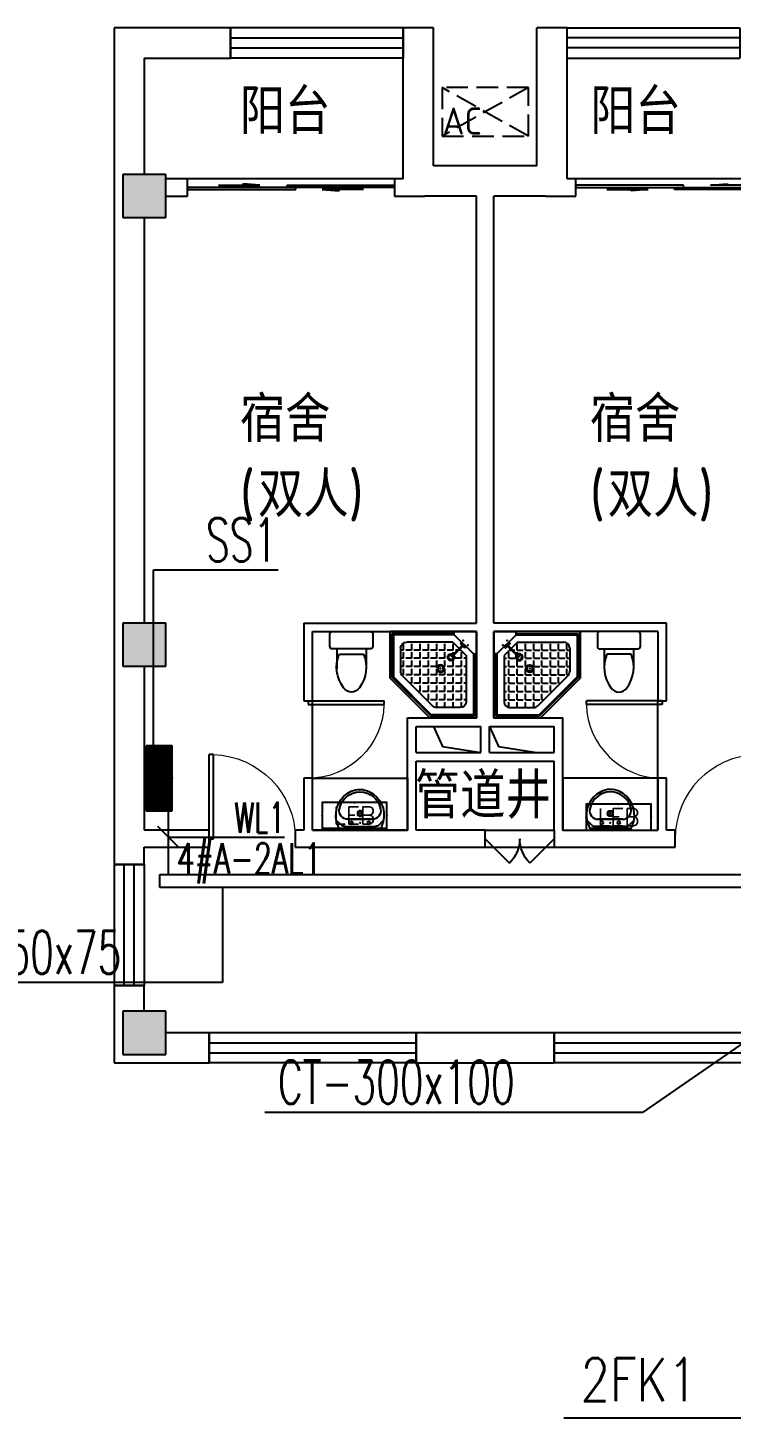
# Model space of a CAD drawing. Extents: x 1725663 to 4653551, y -550461 to 248782.
# Drawn here: x 2059250 to 2067400, y -183989 to -167871 of the extents above; entities that cross this region are included whole.
import ezdxf
from ezdxf.enums import TextEntityAlignment as Align

# ---------------------------------------------------------------- set-up
doc = ezdxf.new("R2010")
doc.units = 0
doc.header["$LTSCALE"] = 1000
doc.linetypes.add('DASH', pattern=[0.35, 0.25, -0.1])
for name, color, linetype in [('0-底图', 7, 'Continuous'), ('CABLETRAY', 4, 'Continuous'), ('CABLETRAY_DIM', 3, 'Continuous'), ('CLAYER', 7, 'Continuous'), ('COLUMN', 255, 'Continuous'), ('DBZ', 7, 'Continuous'), ('DIM-照明', 3, 'Continuous'), ('DIM-箱柜', 7, 'Continuous'), ('DOOR_FIRE', 4, 'Continuous'), ('EQUIP-箱柜', 3, 'Continuous'), ('PUB_HATCH', 8, 'Continuous'), ('PUB_TEXT', 7, 'Continuous'), ('TEL_TEXT', 7, 'Continuous'), ('WALL', 2, 'Continuous'), ('WINDOW', 4, 'Continuous'), ('WIRE-照明', 6, 'Continuous'), ('洁具', 213, 'Continuous'), ('空调外机', 211, 'Continuous')]:
    doc.layers.add(name, color=color, linetype=linetype)
doc.styles.add('_TEL_DIM', font='SIMPLEX', dxfattribs={"width": 0.8, "height": 3.5, "bigfont": 'HZTXT'})
doc.styles.get("Standard").update_dxf_attribs({"font": 'geniso.shx', "bigfont": 'hztxt.shx'})

# ---------------------------------------------------------------- blocks, each defined once
blk = doc.blocks.new('*X490')
at = {"color": 0}
for p, q in [((-250, 33), (-83, 200)), ((-250, 68), (-118, 200)), ((-250, 104), (-154, 200)), ((-250, 139), (-189, 200)), ((-250, 174), (-224, 200)), ((-247, 0), (-47, 200)), ((-212, 0), (-12, 200)), ((-177, 0), (23, 200)), ((-141, 0), (59, 200)), ((-106, 0), (94, 200)), ((-71, 0), (129, 200)), ((-35, 0), (165, 200)), ((0, 0), (200, 200)), ((35, 0), (235, 200)), ((71, 0), (250, 179)), ((106, 0), (250, 144)), ((141, 0), (250, 109)), ((177, 0), (250, 73)), ((212, 0), (250, 38)), ((247, 0), (250, 3))]:
    blk.add_line(p, q, dxfattribs=at)
blk = doc.blocks.new('$equip$00002943')
for p, q in [((-0.75, 0.6), (-0.75, 0)), ((0.75, 0.6), (-0.75, 0.6)), ((0.75, 0), (0.75, 0.6)), ((-0.75, 0), (0.75, 0))]:
    blk.add_line(p, q)
for points, const_width in [([(-0.75, 0.3), (0.75, 0.3)], 0.6), ([(-0.75, 0.6), (-0.75, 0), (0.75, 0), (0.75, 0.6), (-0.75, 0.6), (-0.75, 0)], 0.02)]:
    blk.add_lwpolyline(points, dxfattribs=dict(const_width=const_width))
for p in [(0, 0.6), (-0.75, 0.3), (0, 0), (0.75, 0.3)]:
    blk.add_point(p)
at = {"xscale": 0.00300000000061118, "yscale": 0.00300000000061118, "zscale": 0.00300000000061118}
blk.add_blockref('*X490', (0, 0), dxfattribs=at)
at = {"color": 7, "style": '_TEL_DIM', "flags": 1}
for tag in ['A', 'REMARK']:
    blk.add_attdef(tag, text='', height=0.00002, dxfattribs=at).set_placement((0, 0), align=Align.MIDDLE_CENTER)
blk = doc.blocks.new('$equip$00002908')
for p, q in [((0.75, 0.6), (-0.75, 0.6)), ((-0.75, 0.6), (-0.75, 0)), ((0.75, 0), (0.75, 0.6)), ((-0.75, 0), (0.75, 0))]:
    blk.add_line(p, q)
at = {"const_width": 0.04}
blk.add_lwpolyline([(-0.75, 0.6), (-0.75, 0), (0.75, 0), (0.75, 0.6), (-0.75, 0.6), (-0.75, 0)], dxfattribs=at)
for p in [(0, 0.6), (-0.75, 0.3), (0, 0), (0.75, 0.3)]:
    blk.add_point(p)
at = {"color": 7, "style": '_TEL_DIM'}
blk.add_attdef('$TEXT$', text='', height=0.4, dxfattribs=at).set_placement((0, 0.3), align=Align.MIDDLE_CENTER)
at = {"color": 7, "style": '_TEL_DIM', "flags": 1}
for tag in ['A', 'REMARK']:
    blk.add_attdef(tag, text='', height=0.00002, dxfattribs=at).set_placement((0, 0), align=Align.MIDDLE_CENTER)
blk = doc.blocks.new('1F平面-CAD导入_dwg_Drawing4_t3_dwg_$plan$00001613-474159-1F-927810-1F')
at = {"layer": '洁具'}
for p, q in [((-200, 170), (-430, 170)), ((-30, 250), (-170, 250)), ((-260, -140), (-260, 140)), ((-200, -170), (-200, -220)), ((-170, -250), (-30, -250))]:
    blk.add_line(p, q, dxfattribs=at)
for points in [[(-200, 220), (-200, 170), (-200, -170), (-430, -170)], [(0, -220), (0, 220)]]:
    blk.add_lwpolyline(points, dxfattribs=at)
for centre, radius, start, end in [((-413, -227), 398, 67.4505, 126.6381), ((-170, 220), 30, 90, 180), ((-30, 220), 30, 0, 90), ((-590, 0), 110, 123.4509, 236.5491), ((-413, 227), 398, 233.3619, 292.5495), ((-170, -220), 30, 180, 270), ((-30, -220), 30, 270, 0)]:
    blk.add_arc(centre, radius, start, end, dxfattribs=at)
blk = doc.blocks.new('$lvtry$00000169')
at = {"color": 0}
for p, q in [((259, -36), (259, 0)), ((259, -36), (36, -259)), ((276, -120), (120, -276)), ((144, -151), (291, -298)), ((151, -144), (298, -291)), ((259, -24), (976, -24)), ((259, -36), (964, -36)), ((270, -213), (270, -143)), ((276, -120), (808, -120)), ((366, -213), (366, -143)), ((462, -213), (462, -143)), ((558, -213), (558, -143)), ((655, -213), (655, -143)), ((751, -213), (751, -143)), ((847, -213), (847, -143)), ((964, -36), (976, -24)), ((964, -36), (964, -525)), ((976, -24), (976, -530)), ((36, -259), (0, -259)), ((24, -259), (24, -976)), ((36, -259), (36, -964)), ((120, -276), (120, -808)), ((120, -309), (147, -309)), ((173, -309), (173, -239)), ((173, -309), (243, -309)), ((183, -213), (205, -213)), ((220, -213), (243, -213)), ((270, -213), (340, -213)), ((270, -263), (270, -239)), ((334, -309), (340, -309)), ((366, -213), (436, -213)), ((366, -309), (366, -239)), ((366, -309), (436, -309)), ((462, -213), (532, -213)), ((462, -309), (462, -239)), ((462, -309), (532, -309)), ((558, -213), (628, -213)), ((558, -309), (558, -239)), ((558, -309), (628, -309)), ((655, -213), (725, -213)), ((655, -309), (655, -239)), ((655, -309), (725, -309)), ((751, -213), (821, -213)), ((751, -309), (751, -239)), ((751, -309), (821, -309)), ((847, -213), (880, -213)), ((847, -309), (847, -239)), ((847, -309), (880, -309)), ((880, -192), (880, -460)), ((120, -405), (147, -405)), ((173, -405), (173, -335)), ((173, -405), (243, -405)), ((173, -501), (173, -431)), ((270, -405), (270, -335)), ((270, -405), (340, -405)), ((270, -501), (270, -431)), ((366, -405), (366, -335)), ((366, -405), (379, -405)), ((366, -501), (366, -431)), ((462, -405), (462, -335)), ((462, -405), (532, -405)), ((462, -501), (462, -431)), ((558, -405), (558, -335)), ((558, -405), (628, -405)), ((558, -501), (558, -431)), ((655, -405), (655, -335)), ((655, -405), (725, -405)), ((655, -501), (655, -431)), ((751, -405), (751, -335)), ((751, -405), (821, -405)), ((751, -501), (751, -431)), ((847, -405), (847, -335)), ((847, -405), (880, -405)), ((847, -501), (847, -431)), ((120, -501), (147, -501)), ((120, -598), (147, -598)), ((173, -501), (243, -501)), ((173, -598), (173, -528)), ((173, -598), (243, -598)), ((173, -694), (173, -624)), ((270, -501), (340, -501)), ((270, -598), (270, -528)), ((270, -598), (340, -598)), ((270, -694), (270, -624)), ((366, -501), (436, -501)), ((366, -598), (366, -528)), ((366, -598), (436, -598)), ((366, -694), (366, -624)), ((462, -501), (532, -501)), ((462, -598), (462, -528)), ((462, -598), (532, -598)), ((462, -694), (462, -624)), ((859, -511), (511, -859)), ((964, -525), (525, -964)), ((976, -530), (530, -976)), ((558, -501), (628, -501)), ((558, -598), (558, -528)), ((558, -598), (628, -598)), ((558, -694), (558, -624)), ((655, -501), (725, -501)), ((655, -598), (655, -528)), ((655, -598), (725, -598)), ((655, -694), (655, -624)), ((751, -501), (821, -501)), ((751, -598), (751, -528)), ((751, -598), (773, -598)), ((847, -501), (867, -501)), ((964, -525), (976, -530)), ((120, -694), (147, -694)), ((120, -790), (147, -790)), ((173, -694), (243, -694)), ((173, -790), (173, -720)), ((173, -790), (243, -790)), ((270, -694), (340, -694)), ((270, -790), (270, -720)), ((270, -790), (340, -790)), ((366, -694), (436, -694)), ((366, -790), (366, -720)), ((366, -790), (436, -790)), ((462, -694), (532, -694)), ((462, -790), (462, -720)), ((462, -790), (532, -790)), ((558, -694), (628, -694)), ((558, -790), (558, -720)), ((558, -790), (580, -790)), ((655, -694), (676, -694)), ((36, -964), (24, -976)), ((36, -964), (525, -964)), ((173, -878), (173, -816)), ((192, -880), (460, -880)), ((270, -880), (270, -816)), ((366, -880), (366, -816)), ((462, -880), (462, -816)), ((525, -964), (530, -976)), ((24, -976), (530, -976))]:
    blk.add_line(p, q, dxfattribs=at)
blk.add_lwpolyline([(0, 0), (0, -1000), (540, -1000), (1000, -540), (1000, 0)], close=True)
for points in [[(0, 0), (0, -1000)], [(0, 0), (1000, 0)], [(1000, 0), (1000, -540)], [(190, -136), (178, -148), (162, -132), (174, -121)], [(136, -190), (148, -178), (132, -162), (121, -174)], [(1000, -540), (540, -1000)], [(0, -1000), (540, -1000)]]:
    blk.add_lwpolyline(points, close=True, dxfattribs=at)
for radius in [43.8, 31.1]:
    blk.add_circle((416, -428), radius, dxfattribs=at)
for centre, radius, start, end in [((808, -192), 72, 0, 90), ((296, -296), 40.6, 142.583, 128.4197), ((296, -296), 28.6, 145.828, 125.6599), ((808, -460), 72, 315, 0), ((192, -808), 72, 180, 270), ((460, -808), 72, 270, 315)]:
    blk.add_arc(centre, radius, start, end, dxfattribs=at)
for p in [(103, -156, 0), (156, -102, 0), (416, -428, 0)]:
    blk.add_point(p, dxfattribs=at)
blk = doc.blocks.new('$lvtry$00000178')
at = {"color": 0}
for p, q in [((-238, 0), (238, 0)), ((-214, -36), (-272, -91)), ((-180, -23), (180, -23)), ((-142, -105), (140, -105)), ((140, -105), (-142, -105)), ((216, -37), (268, -91))]:
    blk.add_line(p, q, dxfattribs=at)
blk.add_lwpolyline([(-104, -430, 0.224698), (110, -425, 0.348046), (269, -79), (239, 0), (-241, 0), (-271, -79, 0.356844)], format="xyb", close=True, dxfattribs=at)
for centre, radius in [((-100, -65), 16.3), ((1, -172), 31.6), ((100, -65), 16.3)]:
    blk.add_circle(centre, radius, dxfattribs=at)
at = {"color": 0, "lineweight": 13}
blk.add_circle((1, -172), 23, dxfattribs=at)
at = {"color": 0}
for centre, radius, start, end in [((-142, -205), 100, 90, 190.5602), ((-180, -73), 50, 90, 133.181), ((140, -205), 100, 349.4398, 90), ((180, -73), 50, 44.5607, 90), ((-1, -179), 243, 190.5602, 349.4398)]:
    blk.add_arc(centre, radius, start, end, dxfattribs=at)
for p in [(0, -65), (1, -172)]:
    blk.add_point(p, dxfattribs=at)
blk = doc.blocks.new('A$C70365C93')
at = {"layer": '洁具'}
blk.add_lwpolyline([(-1900, 2300), (-1900, 1700), (-800, 1700), (-800, 2300)], close=True, dxfattribs=at)
blk.add_blockref('$lvtry$00000178', (-1350, 2280), dxfattribs=at)
at = {"layer": '洁具', "rotation": 180}
blk.add_blockref('$lvtry$00000169', (0, 0), dxfattribs=at)
at = {"layer": '洁具', "extrusion": (0, 0, -1), "xscale": -1, "zscale": -1, "rotation": 90}
blk.add_blockref('1F平面-CAD导入_dwg_Drawing4_t3_dwg_$plan$00001613-474159-1F-927810-1F', (1450, 0), dxfattribs=at)
blk = doc.blocks.new('A$Cf5a72a1b')
at = {"layer": '空调外机', "linetype": 'DASH'}
for p, q in [((1000, 563), (0, 0)), ((1000, 0), (0, 563))]:
    blk.add_line(p, q, dxfattribs=at)
blk.add_lwpolyline([(1000, 563), (0, 563), (0, 0), (1000, 0)], close=True, dxfattribs=at)
at = {"layer": 'PUB_TEXT'}
blk.add_text('AC', height=315, dxfattribs=at).set_placement((5, 18))
blk = doc.blocks.new('$WINLIB2D$00000001')
at = {"color": 0}
for points in [[(-0.5, 0.5), (-0.5, -0.5)], [(-0.5, 0.5), (0.5, 0.5)], [(0.5, -0.5), (0.5, 0.5)], [(0.5, 0.1667), (-0.5, 0.1667)], [(0.5, -0.1667), (-0.5, -0.1667)], [(-0.5, -0.5), (0.5, -0.5)]]:
    blk.add_lwpolyline(points, dxfattribs=at)
blk = doc.blocks.new('$DorLib2D$00000131')
at = {"color": 0, "linetype": 'Continuous'}
for p, q in [((0.15, 0.125), (0.2319, 0.1973)), ((0.2319, 0.1973), (0.2319, 0.125)), ((-0.5, 0.125), (-0.5, 0)), ((0.0192, 0.125), (-0.5, 0.125)), ((0.0192, 0), (0.0192, 0.125)), ((0.35, 0.125), (0.15, 0.125)), ((-0.5, 0), (0.0192, 0)), ((-0.024, 0), (0.5, 0)), ((-0.024, -0.125), (-0.024, 0)), ((0.5, 0), (0.5, -0.125)), ((-0.35, -0.125), (-0.15, -0.125)), ((-0.2319, -0.1973), (-0.2319, -0.125)), ((-0.15, -0.125), (-0.2319, -0.1973)), ((0.5, -0.125), (-0.024, -0.125))]:
    blk.add_line(p, q, dxfattribs=at)
blk = doc.blocks.new('$DorLib2D$00000116')
at = {"color": 0}
for p, q in [((-0.5, 0), (-0.146, 0.354)), ((0.5, 0), (0.146, 0.354))]:
    blk.add_line(p, q, dxfattribs=at)
for centre, start, end in [((-0.5, 0), 0, 45), ((0.5, 0), 135, 180)]:
    blk.add_arc(centre, 0.5, start, end, dxfattribs=at)
blk = doc.blocks.new('$DorLib2D$00000001')
for p, q in [((0.45, 0.975), (0.5, 0.975)), ((0.45, 0), (0.45, 0.975)), ((0.5, 0), (0.5, 0.975)), ((0.5, 0), (0.45, 0))]:
    blk.add_line(p, q)
at = {"lineweight": 13}
blk.add_arc((0.475, 0), 0.975, 91.4693, 180, dxfattribs=at)
blk = doc.blocks.new('ghgd')
at = {"layer": 'PUB_HATCH'}
for points in [[(1497107, -88437.8), (1497107, -88937.8), (1497607, -88937.8), (1497607, -88437.8)], [(1497107, -93637.8), (1497107, -94137.8), (1497607, -94137.8), (1497607, -93637.8)], [(1497107, -98137.8), (1497107, -98637.8), (1497607, -98637.8), (1497607, -98137.8)]]:
    blk.add_hatch(color=256, dxfattribs=at).paths.add_polyline_path(points)
for points in [[(1500707, -94837.8), (1500810.6, -95068), (1501257, -95137.8)], [(1501357, -94837.8), (1501460.6, -95068), (1501907, -95137.8)]]:
    blk.add_lwpolyline(points)
at = {"layer": 'COLUMN'}
for p, q in [((1497107, -88437.8), (1497107, -88937.8)), ((1497607, -88437.8), (1497107, -88437.8)), ((1497607, -88937.8), (1497607, -88437.8)), ((1497107, -88937.8), (1497607, -88937.8)), ((1497107, -93637.8), (1497107, -94137.8)), ((1497607, -93637.8), (1497107, -93637.8)), ((1497607, -94137.8), (1497607, -93637.8)), ((1497107, -94137.8), (1497607, -94137.8)), ((1497107, -98137.8), (1497107, -98637.8)), ((1497607, -98137.8), (1497107, -98137.8)), ((1497607, -98637.8), (1497607, -98137.8)), ((1497107, -98637.8), (1497607, -98637.8))]:
    blk.add_line(p, q, dxfattribs=at)
at = {"layer": 'DOOR_FIRE'}
for p, q in [((1501307, -96037.8), (1502107, -96037.8)), ((1501307, -96237.8), (1502107, -96237.8))]:
    blk.add_line(p, q, dxfattribs=at)
at = {"layer": 'WALL'}
for p, q in [((1498357, -86737.8), (1497007, -86737.8)), ((1497007, -86737.8), (1497007, -88537.8)), ((1498357, -87087.8), (1498357, -86737.8)), ((1500707, -86737.8), (1500357, -86737.8)), ((1500357, -86737.8), (1500357, -87087.8)), ((1500707, -88337.8), (1500707, -86737.8)), ((1501907, -88337.8), (1501907, -86737.8)), ((1502257, -86737.8), (1501907, -86737.8)), ((1502257, -87087.8), (1502257, -86737.8)), ((1497357, -87087.8), (1498357, -87087.8)), ((1497357, -87087.8), (1497357, -88437.8)), ((1500357, -88487.8), (1500357, -87087.8)), ((1502257, -88487.8), (1502257, -87087.8)), ((1501307, -88337.8), (1500707, -88337.8)), ((1501907, -88337.8), (1501307, -88337.8)), ((1497007, -88537.8), (1497007, -93887.8)), ((1497857, -88487.8), (1497607, -88487.8)), ((1497857, -88687.8), (1497857, -88487.8)), ((1500357, -88487.8), (1500257, -88487.8)), ((1500257, -88487.8), (1500257, -88687.8)), ((1502357, -88487.8), (1502257, -88487.8)), ((1502357, -88687.8), (1502357, -88487.8)), ((1497607, -88687.8), (1497857, -88687.8)), ((1500257, -88687.8), (1500607, -88687.8)), ((1501207, -88687.8), (1500607, -88687.8)), ((1501207, -93637.8), (1501207, -88687.8)), ((1502007, -88687.8), (1501407, -88687.8)), ((1501407, -93637.8), (1501407, -88687.8)), ((1502007, -88687.8), (1502357, -88687.8)), ((1497357, -88937.8), (1497357, -93637.8)), ((1499207, -93637.8), (1501207, -93637.8)), ((1499207, -93637.8), (1499207, -94537.8)), ((1503407, -93637.8), (1501407, -93637.8)), ((1503407, -94537.8), (1503407, -93637.8)), ((1499307, -93737.8), (1501207, -93737.8)), ((1499307, -94537.8), (1499307, -93737.8)), ((1501207, -94737.8), (1501207, -93737.8)), ((1501407, -94737.8), (1501407, -93737.8)), ((1503307, -93737.8), (1501407, -93737.8)), ((1503307, -93737.8), (1503307, -94537.8)), ((1497007, -93887.8), (1497007, -96137.8)), ((1497357, -94137.8), (1497357, -96037.8)), ((1499207, -94537.8), (1499307, -94537.8)), ((1503307, -94537.8), (1503407, -94537.8)), ((1500407, -94737.8), (1501207, -94737.8)), ((1500407, -95237.8), (1500407, -94737.8)), ((1501407, -94737.8), (1502207, -94737.8)), ((1502207, -95237.8), (1502207, -94737.8)), ((1500507, -94837.8), (1501257, -94837.8)), ((1500507, -95137.8), (1500507, -94837.8)), ((1501257, -95137.8), (1501257, -94837.8)), ((1501357, -94837.8), (1502107, -94837.8)), ((1501357, -95137.8), (1501357, -94837.8)), ((1502107, -95137.8), (1502107, -94837.8)), ((1500407, -96037.8), (1500407, -95237.8)), ((1500507, -95137.8), (1501257, -95137.8)), ((1500507, -95237.8), (1501307, -95237.8)), ((1500507, -96037.8), (1500507, -95237.8)), ((1501307, -95237.8), (1502107, -95237.8)), ((1501357, -95137.8), (1502107, -95137.8)), ((1502107, -96037.8), (1502107, -95237.8)), ((1502207, -96037.8), (1502207, -95237.8)), ((1499307, -95437.8), (1499207, -95437.8)), ((1499207, -95437.8), (1499207, -96037.8)), ((1499307, -96037.8), (1499307, -95437.8)), ((1503407, -95437.8), (1503307, -95437.8)), ((1503307, -95437.8), (1503307, -96037.8)), ((1503407, -96037.8), (1503407, -95437.8)), ((1498107, -96037.8), (1497357, -96037.8)), ((1498107, -96237.8), (1498107, -96037.8)), ((1499207, -96037.8), (1499107, -96037.8)), ((1499107, -96037.8), (1499107, -96237.8)), ((1499307, -96037.8), (1500407, -96037.8)), ((1501307, -96037.8), (1500507, -96037.8)), ((1501307, -96237.8), (1501307, -96037.8)), ((1502107, -96037.8), (1502107, -96237.8)), ((1502207, -96037.8), (1503307, -96037.8)), ((1503507, -96037.8), (1503407, -96037.8)), ((1503507, -96237.8), (1503507, -96037.8)), ((1497007, -96137.8), (1497007, -96437.8)), ((1497357, -96437.8), (1497357, -96237.8)), ((1497357, -96237.8), (1498107, -96237.8)), ((1499107, -96237.8), (1499207, -96237.8)), ((1499207, -96237.8), (1500407, -96237.8)), ((1500407, -96237.8), (1501307, -96237.8)), ((1502107, -96237.8), (1502207, -96237.8)), ((1502207, -96237.8), (1503407, -96237.8)), ((1503407, -96237.8), (1503507, -96237.8)), ((1497007, -96437.8), (1497357, -96437.8)), ((1497357, -97837.8), (1497007, -97837.8)), ((1497007, -97837.8), (1497007, -98737.8)), ((1497357, -98137.8), (1497357, -97837.8)), ((1498107.5, -98387.8), (1497607, -98387.8)), ((1498107.5, -98737.8), (1498107.5, -98387.8)), ((1502107, -98387.8), (1500507.5, -98387.8)), ((1500507.5, -98387.8), (1500507.5, -98737.8)), ((1502107, -98737.8), (1502107, -98387.8)), ((1497007, -98737.8), (1498107.5, -98737.8)), ((1500507.5, -98737.8), (1502107, -98737.8))]:
    blk.add_line(p, q, dxfattribs=at)
at = {"layer": 'WINDOW'}
for p, q in [((1500257, -88487.8), (1497857, -88487.8)), ((1504757, -88487.8), (1502357, -88487.8)), ((1499307, -95437.8), (1499307, -94537.8)), ((1503307, -95437.8), (1503307, -94537.8))]:
    blk.add_line(p, q, dxfattribs=at)
blk.add_blockref('A$Cf5a72a1b', (1500807.5, -87993.9))
at = {"xscale": -1, "rotation": 180}
blk.add_blockref('A$C70365C93', (1501207, -93737.8), dxfattribs=at)
at = {"rotation": 180}
blk.add_blockref('A$C70365C93', (1501407, -93737.8), dxfattribs=at)
at = {"layer": 'DOOR_FIRE', "xscale": 800, "yscale": -800, "zscale": 200}
blk.add_blockref('$DorLib2D$00000116', (1501707, -96137.8), dxfattribs=at)
at = {"layer": 'WINDOW'}
for name, p, xscale, yscale, zscale, rotation in [('$WINLIB2D$00000001', (1499357, -86912.8), 2000, 350, 2000, 180), ('$WINLIB2D$00000001', (1503257, -86912.8), -2000, 350, -2000, 180), ('$DorLib2D$00000131', (1499057, -88587.8), 2400, -200, 2400, 180), ('$DorLib2D$00000131', (1503557, -88587.8), -2400, -200, -2400, 180), ('$DorLib2D$00000001', (1499257, -94987.8), 900, -900, 900, 90), ('$DorLib2D$00000001', (1503357, -94987.8), 900, 900, 900, 90), ('$WINLIB2D$00000001', (1497182, -97137.8), 1400, 350, 1400, 270.0000000000056), ('$WINLIB2D$00000001', (1499307.5, -98562.8), 2400, 350, 2400, 179.9999999999996), ('$WINLIB2D$00000001', (1503307, -98562.8), 2400, 350, 2400, 179.9999999999996)]:
    blk.add_blockref(name, p, dxfattribs=dict(at, xscale=xscale, yscale=yscale, zscale=zscale, rotation=rotation))
at = {"layer": 'WINDOW', "yscale": 1000}
for p, xscale, zscale in [((1498607, -96137.8), -1000, -1000), ((1504007, -96137.8), 1000, 1000)]:
    blk.add_blockref('$DorLib2D$00000001', p, dxfattribs=dict(at, xscale=xscale, zscale=zscale))
at = {"layer": 'CLAYER'}
blk.add_text('管道井', height=525, dxfattribs=at).set_placement((1500492.3, -95900.8))
at = {"layer": 'PUB_TEXT'}
for s, p in [('阳台', (1498463.7, -87969.7)), ('阳台', (1502524.2, -87969.7)), ('宿舍', (1498463.7, -91537.5)), ('宿舍', (1502518.2, -91537.5)), ('(', (1498463.7, -92409.6)), ('双人', (1498673.7, -92409.6)), (')', (1499723.7, -92409.6)), ('(', (1502518.2, -92409.6)), ('双人', (1502728.2, -92409.6)), (')', (1503778.2, -92409.6))]:
    blk.add_text(s, height=525, dxfattribs=at).set_placement(p)

msp = doc.modelspace()

# ---------------------------------------------------------------- linework, layer by layer
at = {"layer": 'CABLETRAY'}
for p, q in [((2060779, -177835), (2060779, -177685)), ((2060779, -177685), (2068791, -177685)), ((2060779, -177835), (2060779, -177685)), ((2060779, -177685), (2068791, -177685)), ((2068791, -177835), (2060779, -177835)), ((2068791, -177835), (2060779, -177835))]:
    msp.add_line(p, q, dxfattribs=at)
at = {"layer": 'CABLETRAY_DIM'}
for p, q in [((2061505, -177835), (2061505, -178939)), ((2061505, -177835), (2061505, -178939)), ((2069091, -178565), (2066373, -180443)), ((2069091, -178565), (2066373, -180443)), ((2061505, -178939), (2057715, -178939)), ((2061505, -178939), (2057715, -178939)), ((2066373, -180443), (2061998, -180443)), ((2066373, -180443), (2061998, -180443))]:
    msp.add_line(p, q, dxfattribs=at)
at = {"layer": 'DBZ'}
msp.add_line((2068797, -183989), (2065462, -183989), dxfattribs=at)
at = {"layer": 'DIM-照明'}
msp.add_line((2061003, -177376), (2060755, -177128), dxfattribs=at)
msp.add_line((2061003, -177376), (2060755, -177128), dxfattribs=at)
for points in [[(2060879, -177252), (2061557, -177252)], [(2060879, -177252), (2061557, -177252)], [(2061557, -177252), (2062223, -177252)], [(2061557, -177252), (2062223, -177252)]]:
    msp.add_lwpolyline(points, dxfattribs=at)
at = {"layer": 'DIM-箱柜'}
for p, q in [((2060707, -176196), (2060707, -174156)), ((2060707, -176196), (2060707, -174156)), ((2060707, -174156), (2062150, -174156)), ((2060707, -176196), (2060707, -174156)), ((2060707, -176196), (2060707, -174156)), ((2060707, -174156), (2062150, -174156))]:
    msp.add_line(p, q, dxfattribs=at)
at = {"layer": 'WIRE-照明'}
msp.add_line((2060879, -177685), (2060879, -176946), dxfattribs=at)

# ---------------------------------------------------------------- block references
at = {"layer": '0-底图'}
msp.add_blockref('ghgd', (563243, -81133), dxfattribs=at)
at = {"layer": 'EQUIP-箱柜', "xscale": 500, "yscale": 500, "zscale": 500, "rotation": 90}
msp.add_blockref('$equip$00002943', (2060923, -176571), dxfattribs=at)
at = {"layer": 'EQUIP-箱柜', "xscale": 500, "yscale": 500, "zscale": 500}
for p in [(2063035, -177151), (2066097, -177171)]:
    msp.add_blockref('$equip$00002908', p, dxfattribs=at).add_auto_attribs({'$TEXT$': 'LEB'})

# ---------------------------------------------------------------- texts
at = {"layer": 'CABLETRAY_DIM', "color": 7, "style": '_TEL_DIM', "width": 0.64}
for s, p in [('CT-150x75', (2057865, -178839)), ('CT-150x75', (2057865, -178839)), ('CT-300x100', (2062148, -180343)), ('CT-300x100', (2062148, -180343))]:
    msp.add_text(s, height=500, dxfattribs=at).set_placement(p)
at = {"layer": 'DBZ', "style": '_TEL_DIM', "width": 0.8}
msp.add_text('2FK1', height=500, dxfattribs=at).set_placement((2065654, -183792))
at = {"layer": 'DIM-照明', "color": 7, "style": '_TEL_DIM', "width": 0.64}
msp.add_text('WL1', height=350, dxfattribs=at).set_placement((2061645, -177202))
msp.add_text('WL1', height=350, dxfattribs=at).set_placement((2061645, -177202))
at = {"layer": 'DIM-箱柜', "color": 7, "style": '_TEL_DIM', "width": 0.64}
msp.add_text('SS1', height=500, dxfattribs=at).set_placement((2061315, -174056))
msp.add_text('SS1', height=500, dxfattribs=at).set_placement((2061315, -174056))
at = {"layer": 'TEL_TEXT', "style": '_TEL_DIM', "width": 0.7}
msp.add_text('4#A-2AL1', height=350, dxfattribs=at).set_placement((2060976, -177673))

doc.saveas('drawing.dxf')
